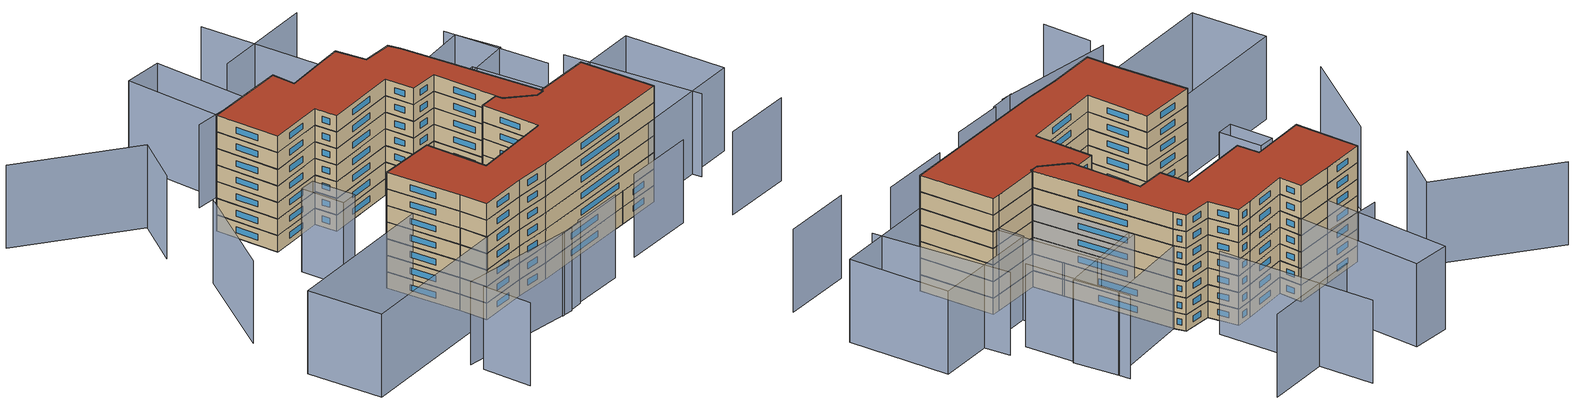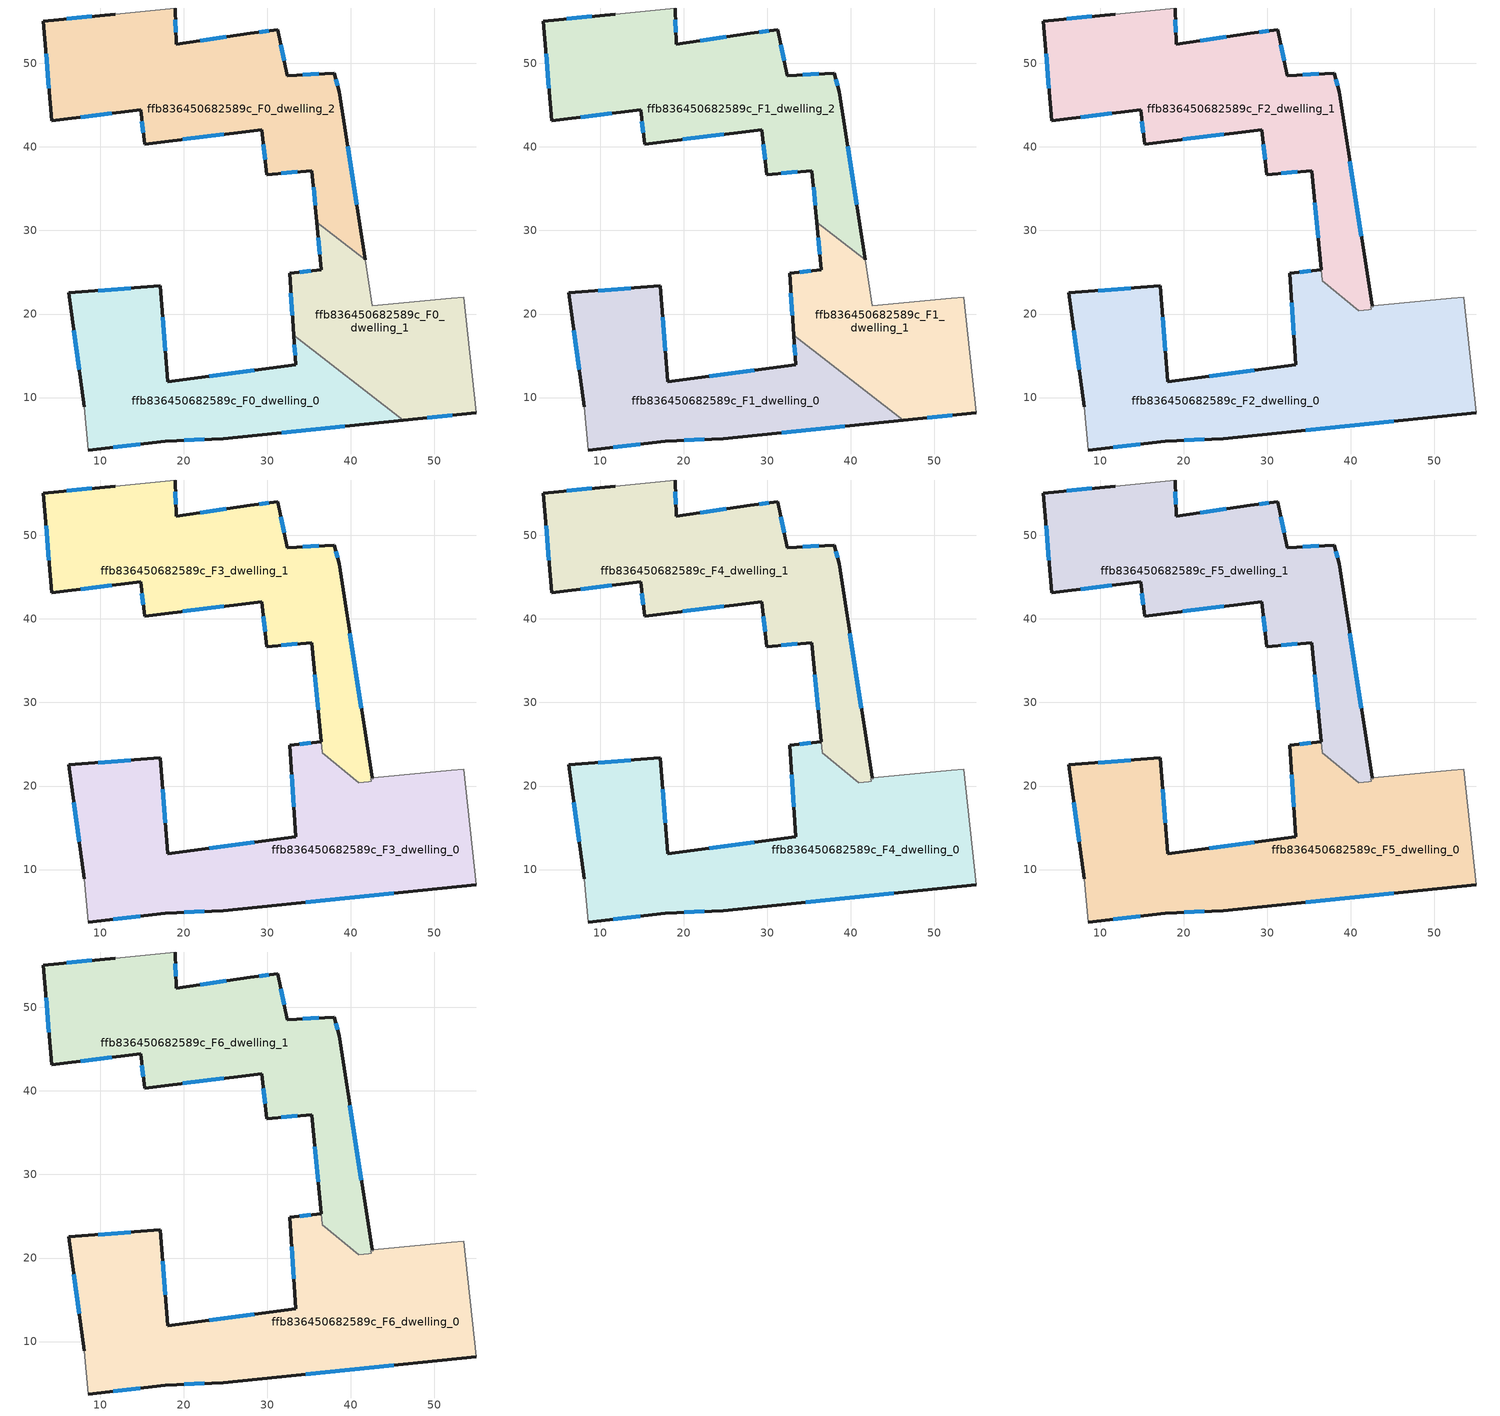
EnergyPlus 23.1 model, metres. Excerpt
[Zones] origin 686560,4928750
ffb836450682589c_F0_dwelling_0
 floor ground (EU_floor_Construction): 46.3,7.28 33.18,17.46 33.41,13.95 18.11,11.87 17.22,23.38 6.24,22.52 8.11,8.87 8.57,3.73 17.78,4.77 24.76,5.09 z0
 wall outside (EU_wall_Construction): 46.3,7.28 24.76,5.09 17.78,4.77 8.57,3.73 / 8.11,8.87 6.24,22.52 17.22,23.38 18.11,11.87 33.41,13.95 33.18,17.46 z0:3
 wall adiabatic (EU_wall_Construction): 8.57,3.73 8.11,8.87 z0:3
 wall to ffb836450682589c_F0_dwelling_1 (EU_wall_Construction): 33.18,17.46 46.3,7.28 z0:3
 window (EU_Window_Construction): 39.3,6.57 31.77,5.8 / 22.49,4.99 20.05,4.88 / 14.79,4.43 11.56,4.07 / 7.5,13.31 6.85,18.08 / 9.81,22.8 13.65,23.1 / 17.51,19.64 17.82,15.62 / 23.09,12.55 28.44,13.28 / 33.34,15.09 33.26,16.32 z0.98:2.02
ffb836450682589c_F0_dwelling_1
 floor ground (EU_floor_Construction): 55,8.16 53.5,22 52.02,21.86 42.55,21 41.71,26.51 35.93,30.99 36.45,25.28 32.69,24.89 33.18,17.46 46.3,7.28 z0
 wall outside (EU_wall_Construction): 55,8.16 46.3,7.28 / 33.18,17.46 32.69,24.89 36.45,25.28 35.93,30.99 z0:3
 wall adiabatic (EU_wall_Construction): 41.71,26.51 42.55,21 52.02,21.86 53.5,22 55,8.16 z0:3
 wall to ffb836450682589c_F0_dwelling_2 (EU_wall_Construction): 35.93,30.99 41.71,26.51 z0:3
 window (EU_Window_Construction): 52.17,7.88 49.13,7.57 / 33.02,19.88 32.85,22.47 / 33.92,25.02 35.23,25.16 / 36.28,27.14 36.1,29.14 z0.98:2.02
ffb836450682589c_F0_dwelling_2
 floor ground (EU_floor_Construction): 41.71,26.51 38.63,46.62 38.01,48.81 32.41,48.54 31.28,54.03 27.96,53.6 19.1,52.28 18.99,56.62 11.81,55.89 3.22,55.04 4.2,43.12 14.84,44.42 15.34,40.34 29.35,42.06 29.94,36.68 35.36,37.16 35.93,30.99 z0
 wall outside (EU_wall_Construction): 18.99,56.62 19.1,52.28 27.96,53.6 31.28,54.03 32.41,48.54 38.01,48.81 38.63,46.62 41.71,26.51 / 35.93,30.99 35.36,37.16 29.94,36.68 29.35,42.06 15.34,40.34 14.84,44.42 4.2,43.12 3.22,55.04 11.81,55.89 z0:3
 wall adiabatic (EU_wall_Construction): 11.81,55.89 18.99,56.62 z0:3
 window (EU_Window_Construction): 6.02,55.32 9.02,55.62 / 19.03,55.21 19.07,53.69 / 21.98,52.71 25.08,53.17 / 29.04,53.74 30.2,53.89 / 31.65,52.25 32.05,50.33 / 34.23,48.63 36.19,48.72 / 38.21,48.1 38.43,47.33 / 39.63,40.08 40.71,33.05 / 35.74,33 35.55,35.16 / 33.6,37.01 31.71,36.84 / 29.75,38.43 29.54,40.31 / 24.8,41.5 19.9,40.9 / 15.18,41.67 15.01,43.1 / 11.38,44 7.66,43.55 / 3.89,47 3.54,51.17 z0.98:2.02
ffb836450682589c_F1_dwelling_0
 floor to ffb836450682589c_F0_dwelling_0 (EU_floor_Construction): 46.3,7.28 33.18,17.46 33.41,13.95 18.11,11.87 17.22,23.38 6.24,22.52 8.11,8.87 8.57,3.73 17.78,4.77 24.76,5.09 z3
 wall outside (EU_wall_Construction): 46.3,7.28 24.76,5.09 17.78,4.77 8.57,3.73 / 8.11,8.87 6.24,22.52 17.22,23.38 18.11,11.87 33.41,13.95 33.18,17.46 z3:6
 wall adiabatic (EU_wall_Construction): 8.57,3.73 8.11,8.87 z3:6
 wall to ffb836450682589c_F1_dwelling_1 (EU_wall_Construction): 33.18,17.46 46.3,7.28 z3:6
 window (EU_Window_Construction): 39.3,6.57 31.77,5.8 / 22.49,4.99 20.05,4.88 / 14.79,4.43 11.56,4.07 / 7.5,13.31 6.85,18.08 / 9.81,22.8 13.65,23.1 / 17.51,19.64 17.82,15.62 / 23.09,12.55 28.44,13.28 / 33.34,15.09 33.26,16.32 z3.98:5.02
ffb836450682589c_F1_dwelling_1
 floor to ffb836450682589c_F0_dwelling_1 (EU_floor_Construction): 55,8.16 53.5,22 52.02,21.86 42.55,21 41.71,26.51 35.93,30.99 36.45,25.28 32.69,24.89 33.18,17.46 46.3,7.28 z3
 wall outside (EU_wall_Construction): 55,8.16 46.3,7.28 / 33.18,17.46 32.69,24.89 36.45,25.28 35.93,30.99 z3:6
 wall adiabatic (EU_wall_Construction): 41.71,26.51 42.55,21 52.02,21.86 53.5,22 55,8.16 z3:6
 wall to ffb836450682589c_F1_dwelling_2 (EU_wall_Construction): 35.93,30.99 41.71,26.51 z3:6
 window (EU_Window_Construction): 52.17,7.88 49.13,7.57 / 33.02,19.88 32.85,22.47 / 33.92,25.02 35.23,25.16 / 36.28,27.14 36.1,29.14 z3.98:5.02
ffb836450682589c_F1_dwelling_2
 floor to ffb836450682589c_F0_dwelling_2 (EU_floor_Construction): 41.71,26.51 38.63,46.62 38.01,48.81 32.41,48.54 31.28,54.03 27.96,53.6 19.1,52.28 18.99,56.62 11.81,55.89 3.22,55.04 4.2,43.12 14.84,44.42 15.34,40.34 29.35,42.06 29.94,36.68 35.36,37.16 35.93,30.99 z3
 wall outside (EU_wall_Construction): 18.99,56.62 19.1,52.28 27.96,53.6 31.28,54.03 32.41,48.54 38.01,48.81 38.63,46.62 41.71,26.51 / 35.93,30.99 35.36,37.16 29.94,36.68 29.35,42.06 15.34,40.34 14.84,44.42 4.2,43.12 3.22,55.04 11.81,55.89 z3:6
 wall adiabatic (EU_wall_Construction): 11.81,55.89 18.99,56.62 z3:6
 window (EU_Window_Construction): 6.02,55.32 9.02,55.62 / 19.03,55.21 19.07,53.69 / 21.98,52.71 25.08,53.17 / 29.04,53.74 30.2,53.89 / 31.65,52.25 32.05,50.33 / 34.23,48.63 36.19,48.72 / 38.21,48.1 38.43,47.33 / 39.63,40.08 40.71,33.05 / 35.74,33 35.55,35.16 / 33.6,37.01 31.71,36.84 / 29.75,38.43 29.54,40.31 / 24.8,41.5 19.9,40.9 / 15.18,41.67 15.01,43.1 / 11.38,44 7.66,43.55 / 3.89,47 3.54,51.17 z3.98:5.02
ffb836450682589c_F2_dwelling_0
 floor to ffb836450682589c_F1_dwelling_0 (EU_floor_Construction): 46.3,7.28 33.18,17.46 33.41,13.95 18.11,11.87 17.22,23.38 6.24,22.52 8.11,8.87 8.57,3.73 17.78,4.77 24.76,5.09 z6
 floor to ffb836450682589c_F1_dwelling_1 (EU_floor_Construction): 55,8.16 53.5,22 52.02,21.86 42.7,21.02 42.72,20.87 42.43,20.84 42.47,20.54 42.17,20.52 40.95,20.41 36.57,24.01 36.45,25.28 32.69,24.89 33.18,17.46 46.3,7.28 z6; 42.17,20.52 40.95,20.42 36.79,23.83 40.95,20.41 z6
 wall outside (EU_wall_Construction): 55,8.16 24.76,5.09 17.78,4.77 8.57,3.73 / 8.11,8.87 6.24,22.52 17.22,23.38 18.11,11.87 33.41,13.95 32.69,24.89 36.45,25.28 z6:9
 wall adiabatic (EU_wall_Construction): 8.57,3.73 8.11,8.87 / 42.72,20.87 42.7,21.02 52.02,21.86 53.5,22 55,8.16 z6:9
 wall to ffb836450682589c_F2_dwelling_1 (EU_wall_Construction): 36.45,25.28 36.57,24.01 40.95,20.42 42.17,20.52 42.47,20.54 42.43,20.84 42.72,20.87 z6:9
 window (EU_Window_Construction): 45.17,7.16 34.6,6.09 / 22.49,4.99 20.05,4.88 / 14.79,4.43 11.56,4.07 / 7.5,13.31 6.85,18.08 / 9.81,22.8 13.65,23.1 / 17.51,19.64 17.82,15.62 / 23.09,12.55 28.44,13.28 / 33.18,17.51 32.93,21.34 / 33.92,25.02 35.23,25.16 z6.98:8.02
ffb836450682589c_F2_dwelling_1
 floor to ffb836450682589c_F1_dwelling_1 (EU_floor_Construction): 42.47,20.54 42.43,20.84 42.72,20.87 42.7,21.02 42.55,21 41.71,26.51 35.93,30.99 36.57,24.01 40.95,20.42 42.17,20.52 z6
 floor to ffb836450682589c_F1_dwelling_2 (EU_floor_Construction): 41.71,26.51 38.63,46.62 38.01,48.81 32.41,48.54 31.28,54.03 27.96,53.6 19.1,52.28 18.99,56.62 11.81,55.89 3.22,55.04 4.2,43.12 14.84,44.42 15.34,40.34 29.35,42.06 29.94,36.68 35.36,37.16 35.93,30.99 z6
 floor adiabatic (EU_floor_Construction): 42.17,20.52 40.95,20.42 36.79,23.83 40.95,20.41 z6
 wall outside (EU_wall_Construction): 18.99,56.62 19.1,52.28 27.96,53.6 31.28,54.03 32.41,48.54 38.01,48.81 38.63,46.62 42.55,21 / 36.45,25.28 35.36,37.16 29.94,36.68 29.35,42.06 15.34,40.34 14.84,44.42 4.2,43.12 3.22,55.04 11.81,55.89 z6:9
 wall adiabatic (EU_wall_Construction): 11.81,55.89 18.99,56.62 / 42.55,21 42.7,21.02 42.72,20.87 z6:9
 window (EU_Window_Construction): 33.6,37.01 31.71,36.84 / 29.75,38.43 29.54,40.31 / 24.8,41.5 19.9,40.9 / 15.18,41.67 15.01,43.1 / 11.38,44 7.66,43.55 / 3.89,47 3.54,51.17 / 6.02,55.32 9.02,55.62 / 19.03,55.21 19.07,53.69 / 21.98,52.71 25.08,53.17 / 29.04,53.74 30.2,53.89 / 31.65,52.25 32.05,50.33 / 34.23,48.63 36.19,48.72 / 38.21,48.1 38.43,47.33 / 39.91,38.29 41.28,29.33 / 36.1,29.15 35.72,33.3 z6.98:8.02
ffb836450682589c_F3_dwelling_0
 floor to ffb836450682589c_F2_dwelling_0 (EU_floor_Construction): 55,8.16 53.5,22 52.02,21.86 42.7,21.02 42.72,20.87 42.43,20.84 42.47,20.54 42.17,20.52 40.95,20.41 36.57,24.01 36.45,25.28 32.69,24.89 33.41,13.95 18.11,11.87 17.22,23.38 6.24,22.52 8.11,8.87 8.57,3.73 17.78,4.77 24.76,5.09 z9
 floor adiabatic (EU_floor_Construction): 42.17,20.52 40.95,20.42 36.79,23.83 40.95,20.41 z9
 wall outside (EU_wall_Construction): 55,8.16 24.76,5.09 17.78,4.77 8.57,3.73 / 8.11,8.87 6.24,22.52 17.22,23.38 18.11,11.87 33.41,13.95 32.69,24.89 36.45,25.28 z9:12
 wall adiabatic (EU_wall_Construction): 8.57,3.73 8.11,8.87 / 42.72,20.87 42.7,21.02 52.02,21.86 53.5,22 55,8.16 z9:12
 wall to ffb836450682589c_F3_dwelling_1 (EU_wall_Construction): 36.45,25.28 36.57,24.01 40.95,20.42 42.17,20.52 42.47,20.54 42.43,20.84 42.72,20.87 z9:12
 window (EU_Window_Construction): 45.17,7.16 34.6,6.09 / 22.49,4.99 20.05,4.88 / 14.79,4.43 11.56,4.07 / 7.5,13.31 6.85,18.08 / 9.81,22.8 13.65,23.1 / 17.51,19.64 17.82,15.62 / 23.09,12.55 28.44,13.28 / 33.18,17.51 32.93,21.34 / 33.92,25.02 35.23,25.16 z9.98:11.02
ffb836450682589c_F3_dwelling_1
 floor to ffb836450682589c_F2_dwelling_1 (EU_floor_Construction): 42.17,20.52 40.95,20.42 36.79,23.83 40.95,20.41 z9; 42.47,20.54 42.43,20.84 42.72,20.87 42.7,21.02 42.55,21 38.63,46.62 38.01,48.81 32.41,48.54 31.28,54.03 27.96,53.6 19.1,52.28 18.99,56.62 11.81,55.89 3.22,55.04 4.2,43.12 14.84,44.42 15.34,40.34 29.35,42.06 29.94,36.68 35.36,37.16 36.57,24.01 40.95,20.42 42.17,20.52 z9
 wall outside (EU_wall_Construction): 18.99,56.62 19.1,52.28 27.96,53.6 31.28,54.03 32.41,48.54 38.01,48.81 38.63,46.62 42.55,21 / 36.45,25.28 35.36,37.16 29.94,36.68 29.35,42.06 15.34,40.34 14.84,44.42 4.2,43.12 3.22,55.04 11.81,55.89 z9:12
 wall adiabatic (EU_wall_Construction): 11.81,55.89 18.99,56.62 / 42.55,21 42.7,21.02 42.72,20.87 z9:12
 window (EU_Window_Construction): 33.6,37.01 31.71,36.84 / 29.75,38.43 29.54,40.31 / 24.8,41.5 19.9,40.9 / 15.18,41.67 15.01,43.1 / 11.38,44 7.66,43.55 / 3.89,47 3.54,51.17 / 6.02,55.32 9.02,55.62 / 19.03,55.21 19.07,53.69 / 21.98,52.71 25.08,53.17 / 29.04,53.74 30.2,53.89 / 31.65,52.25 32.05,50.33 / 34.23,48.63 36.19,48.72 / 38.21,48.1 38.43,47.33 / 39.91,38.29 41.28,29.33 / 36.1,29.15 35.72,33.3 z9.98:11.02
ffb836450682589c_F4_dwelling_0
 floor to ffb836450682589c_F3_dwelling_0 (EU_floor_Construction): 55,8.16 53.5,22 52.02,21.86 42.7,21.02 42.72,20.87 42.43,20.84 42.47,20.54 42.17,20.52 40.95,20.41 36.57,24.01 36.45,25.28 32.69,24.89 33.41,13.95 18.11,11.87 17.22,23.38 6.24,22.52 8.11,8.87 8.57,3.73 17.78,4.77 24.76,5.09 z12
 floor adiabatic (EU_floor_Construction): 42.17,20.52 40.95,20.42 36.79,23.83 40.95,20.41 z12
 wall outside (EU_wall_Construction): 55,8.16 24.76,5.09 17.78,4.77 8.57,3.73 / 8.11,8.87 6.24,22.52 17.22,23.38 18.11,11.87 33.41,13.95 32.69,24.89 36.45,25.28 z12:15
 wall adiabatic (EU_wall_Construction): 8.57,3.73 8.11,8.87 / 42.72,20.87 42.7,21.02 52.02,21.86 53.5,22 55,8.16 z12:15
 wall to ffb836450682589c_F4_dwelling_1 (EU_wall_Construction): 36.45,25.28 36.57,24.01 40.95,20.42 42.17,20.52 42.47,20.54 42.43,20.84 42.72,20.87 z12:15
 window (EU_Window_Construction): 45.17,7.16 34.6,6.09 / 22.49,4.99 20.05,4.88 / 14.79,4.43 11.56,4.07 / 7.5,13.31 6.85,18.08 / 9.81,22.8 13.65,23.1 / 17.51,19.64 17.82,15.62 / 23.09,12.55 28.44,13.28 / 33.18,17.51 32.93,21.34 / 33.92,25.02 35.23,25.16 z12.98:14.02
ffb836450682589c_F4_dwelling_1
 floor to ffb836450682589c_F3_dwelling_1 (EU_floor_Construction): 42.17,20.52 40.95,20.42 36.79,23.83 40.95,20.41 z12; 42.47,20.54 42.43,20.84 42.72,20.87 42.7,21.02 42.55,21 38.63,46.62 38.01,48.81 32.41,48.54 31.28,54.03 27.96,53.6 19.1,52.28 18.99,56.62 11.81,55.89 3.22,55.04 4.2,43.12 14.84,44.42 15.34,40.34 29.35,42.06 29.94,36.68 35.36,37.16 36.57,24.01 40.95,20.42 42.17,20.52 z12
 wall outside (EU_wall_Construction): 18.99,56.62 19.1,52.28 27.96,53.6 31.28,54.03 32.41,48.54 38.01,48.81 38.63,46.62 42.55,21 / 36.45,25.28 35.36,37.16 29.94,36.68 29.35,42.06 15.34,40.34 14.84,44.42 4.2,43.12 3.22,55.04 11.81,55.89 z12:15
 wall adiabatic (EU_wall_Construction): 11.81,55.89 18.99,56.62 / 42.55,21 42.7,21.02 42.72,20.87 z12:15
 window (EU_Window_Construction): 33.6,37.01 31.71,36.84 / 29.75,38.43 29.54,40.31 / 24.8,41.5 19.9,40.9 / 15.18,41.67 15.01,43.1 / 11.38,44 7.66,43.55 / 3.89,47 3.54,51.17 / 6.02,55.32 9.02,55.62 / 19.03,55.21 19.07,53.69 / 21.98,52.71 25.08,53.17 / 29.04,53.74 30.2,53.89 / 31.65,52.25 32.05,50.33 / 34.23,48.63 36.19,48.72 / 38.21,48.1 38.43,47.33 / 39.91,38.29 41.28,29.33 / 36.1,29.15 35.72,33.3 z12.98:14.02
ffb836450682589c_F5_dwelling_0
 floor to ffb836450682589c_F4_dwelling_0 (EU_floor_Construction): 55,8.16 53.5,22 52.02,21.86 42.7,21.02 42.72,20.87 42.43,20.84 42.47,20.54 42.17,20.52 40.95,20.41 36.57,24.01 36.45,25.28 32.69,24.89 33.41,13.95 18.11,11.87 17.22,23.38 6.24,22.52 8.11,8.87 8.57,3.73 17.78,4.77 24.76,5.09 z15
 floor adiabatic (EU_floor_Construction): 42.17,20.52 40.95,20.42 36.79,23.83 40.95,20.41 z15
 wall outside (EU_wall_Construction): 55,8.16 24.76,5.09 17.78,4.77 8.57,3.73 / 8.11,8.87 6.24,22.52 17.22,23.38 18.11,11.87 33.41,13.95 32.69,24.89 36.45,25.28 z15:18
 wall adiabatic (EU_wall_Construction): 8.57,3.73 8.11,8.87 / 42.72,20.87 42.7,21.02 52.02,21.86 53.5,22 55,8.16 z15:18
 wall to ffb836450682589c_F5_dwelling_1 (EU_wall_Construction): 36.45,25.28 36.57,24.01 40.95,20.42 42.17,20.52 42.47,20.54 42.43,20.84 42.72,20.87 z15:18
 window (EU_Window_Construction): 45.17,7.16 34.6,6.09 / 22.49,4.99 20.05,4.88 / 14.79,4.43 11.56,4.07 / 7.5,13.31 6.85,18.08 / 9.81,22.8 13.65,23.1 / 17.51,19.64 17.82,15.62 / 23.09,12.55 28.44,13.28 / 33.18,17.51 32.93,21.34 / 33.92,25.02 35.23,25.16 z15.98:17.02
ffb836450682589c_F5_dwelling_1
 floor to ffb836450682589c_F4_dwelling_1 (EU_floor_Construction): 42.17,20.52 40.95,20.42 36.79,23.83 40.95,20.41 z15; 42.47,20.54 42.43,20.84 42.72,20.87 42.7,21.02 42.55,21 38.63,46.62 38.01,48.81 32.41,48.54 31.28,54.03 27.96,53.6 19.1,52.28 18.99,56.62 11.81,55.89 3.22,55.04 4.2,43.12 14.84,44.42 15.34,40.34 29.35,42.06 29.94,36.68 35.36,37.16 36.57,24.01 40.95,20.42 42.17,20.52 z15
 wall outside (EU_wall_Construction): 18.99,56.62 19.1,52.28 27.96,53.6 31.28,54.03 32.41,48.54 38.01,48.81 38.63,46.62 42.55,21 / 36.45,25.28 35.36,37.16 29.94,36.68 29.35,42.06 15.34,40.34 14.84,44.42 4.2,43.12 3.22,55.04 11.81,55.89 z15:18
 wall adiabatic (EU_wall_Construction): 11.81,55.89 18.99,56.62 / 42.55,21 42.7,21.02 42.72,20.87 z15:18
 window (EU_Window_Construction): 33.6,37.01 31.71,36.84 / 29.75,38.43 29.54,40.31 / 24.8,41.5 19.9,40.9 / 15.18,41.67 15.01,43.1 / 11.38,44 7.66,43.55 / 3.89,47 3.54,51.17 / 6.02,55.32 9.02,55.62 / 19.03,55.21 19.07,53.69 / 21.98,52.71 25.08,53.17 / 29.04,53.74 30.2,53.89 / 31.65,52.25 32.05,50.33 / 34.23,48.63 36.19,48.72 / 38.21,48.1 38.43,47.33 / 39.91,38.29 41.28,29.33 / 36.1,29.15 35.72,33.3 z15.98:17.02
ffb836450682589c_F6_dwelling_0
 floor to ffb836450682589c_F5_dwelling_0 (EU_floor_Construction): 55,8.16 53.5,22 52.02,21.86 42.7,21.02 42.72,20.87 42.43,20.84 42.47,20.54 42.17,20.52 40.95,20.41 36.57,24.01 36.45,25.28 32.69,24.89 33.41,13.95 18.11,11.87 17.22,23.38 6.24,22.52 8.11,8.87 8.57,3.73 17.78,4.77 24.76,5.09 z18
 floor adiabatic (EU_floor_Construction): 42.17,20.52 40.95,20.42 36.79,23.83 40.95,20.41 z18
 wall outside (EU_wall_Construction): 55,8.16 24.76,5.09 17.78,4.77 8.57,3.73 / 8.11,8.87 6.24,22.52 17.22,23.38 18.11,11.87 33.41,13.95 32.69,24.89 36.45,25.28 z18:21
 wall adiabatic (EU_wall_Construction): 8.57,3.73 8.11,8.87 / 42.72,20.87 42.7,21.02 52.02,21.86 53.5,22 55,8.16 z18:21
 wall to ffb836450682589c_F6_dwelling_1 (EU_wall_Construction): 36.45,25.28 36.57,24.01 40.95,20.42 42.17,20.52 42.47,20.54 42.43,20.84 42.72,20.87 z18:21
 window (EU_Window_Construction): 45.17,7.16 34.6,6.09 / 22.49,4.99 20.05,4.88 / 14.79,4.43 11.56,4.07 / 7.5,13.31 6.85,18.08 / 9.81,22.8 13.65,23.1 / 17.51,19.64 17.82,15.62 / 23.09,12.55 28.44,13.28 / 33.18,17.51 32.93,21.34 / 33.92,25.02 35.23,25.16 z18.98:20.02
 roof outside (EU_roof_Construction): 53.5,22 55,8.16 24.76,5.09 17.78,4.77 8.57,3.73 8.11,8.87 6.24,22.52 17.22,23.38 18.11,11.87 33.41,13.95 32.69,24.89 36.45,25.28 36.57,24.01 40.95,20.41 42.17,20.52 42.47,20.54 42.43,20.84 42.72,20.87 42.7,21.02 52.02,21.86 z21; 42.17,20.52 40.95,20.41 36.79,23.83 40.95,20.42 z21
ffb836450682589c_F6_dwelling_1
 floor to ffb836450682589c_F5_dwelling_1 (EU_floor_Construction): 42.17,20.52 40.95,20.42 36.79,23.83 40.95,20.41 z18; 42.47,20.54 42.43,20.84 42.72,20.87 42.7,21.02 42.55,21 38.63,46.62 38.01,48.81 32.41,48.54 31.28,54.03 27.96,53.6 19.1,52.28 18.99,56.62 11.81,55.89 3.22,55.04 4.2,43.12 14.84,44.42 15.34,40.34 29.35,42.06 29.94,36.68 35.36,37.16 36.57,24.01 40.95,20.42 42.17,20.52 z18
 wall outside (EU_wall_Construction): 18.99,56.62 19.1,52.28 27.96,53.6 31.28,54.03 32.41,48.54 38.01,48.81 38.63,46.62 42.55,21 / 36.45,25.28 35.36,37.16 29.94,36.68 29.35,42.06 15.34,40.34 14.84,44.42 4.2,43.12 3.22,55.04 11.81,55.89 z18:21
 wall adiabatic (EU_wall_Construction): 11.81,55.89 18.99,56.62 / 42.55,21 42.7,21.02 42.72,20.87 z18:21
 window (EU_Window_Construction): 33.6,37.01 31.71,36.84 / 29.75,38.43 29.54,40.31 / 24.8,41.5 19.9,40.9 / 15.18,41.67 15.01,43.1 / 11.38,44 7.66,43.55 / 3.89,47 3.54,51.17 / 6.02,55.32 9.02,55.62 / 19.03,55.21 19.07,53.69 / 21.98,52.71 25.08,53.17 / 29.04,53.74 30.2,53.89 / 31.65,52.25 32.05,50.33 / 34.23,48.63 36.19,48.72 / 38.21,48.1 38.43,47.33 / 39.91,38.29 41.28,29.33 / 36.1,29.15 35.72,33.3 z18.98:20.02
 roof outside (EU_roof_Construction): 38.01,48.81 38.63,46.62 42.55,21 42.7,21.02 42.72,20.87 42.43,20.84 42.47,20.54 42.17,20.52 40.95,20.42 36.57,24.01 36.45,25.28 35.36,37.16 29.94,36.68 29.35,42.06 15.34,40.34 14.84,44.42 4.2,43.12 3.22,55.04 11.81,55.89 18.99,56.62 19.1,52.28 27.96,53.6 31.28,54.03 32.41,48.54 z21; 42.17,20.52 40.95,20.41 36.79,23.83 40.95,20.42 z21
shading: 22.1,-3.82 32.09,-3.02 / 59.78,-4.1 73.15,-2.81 / 39.16,-1.04 52.8,0.28 / -4.24,-3.72 19.48,-4.68 / 17.23,-4.66 22.16,-4.12 / -3.97,-6.19 -3.38,-15.27 / -10.05,44.49 -20.97,27.08 / 66.06,7.61 61.79,32.47 / 58.08,32.53 55.42,51.91 / 35.36,53.47 32.02,82.29 / 18.35,62.3 7.38,62.01 / 45.16,73.59 25.38,71.36 / -22.33,76.96 -2.86,64.11 / -2.86,64.11 -8.66,55.32 / 8.7,3.74 -21.33,0.31 / -21.33,0.31 -22.91,14.21 / -22.91,14.21 7.11,17.64 / 7.11,17.64 8.7,3.74 / 74.89,10.35 53.55,8 / 53.55,8 51.5,26.6 / 51.5,26.6 72.84,28.95 / 72.84,28.95 74.89,10.35 / 42.64,20.43 39.72,39.55 / 39.72,39.55 49.58,41.06 / 49.58,41.06 52.5,21.94 / 52.5,21.94 42.64,20.43 / 4.86,36.49 5.64,28.55 / 5.64,28.55 2.6,28.25 / 2.6,28.25 1.81,36.18 / 1.81,36.18 4.86,36.49 / 57.29,41.67 39.9,38.53 / 39.9,38.53 38.42,46.67 / 38.42,46.67 55.81,49.82 / 55.81,49.82 57.29,41.67 / 18.47,79.94 19.01,56.05 / 19.01,56.05 11.69,55.89 / 11.69,55.89 11.15,79.77 / 11.15,79.77 18.47,79.94 z0:15
[Building]
EU S2 Campaign: North Axis=0; Terrain=City; Solar Distribution=FullExterior
[Site:Location]
Bologna: Latitude=44.5; Longitude=11.25; Time Zone=1; Elevation=37
[SizingPeriod:WeatherFileDays]
AnnualSizingPeriod: Begin Month=1; Begin Day of Month=1; End Month=12; End Day of Month=31; Day of Week for Start Day=Monday; Use Weather File Daylight Saving Period=No; Use Weather File Rain and Snow Indicators=No
[MATERIAL]
EU_InternalMass_Material: Roughness=MediumRough; Thickness=0.1; Conductivity=1; Density=1800; Specific Heat=900; Thermal Absorptance=0.9; Solar Absorptance=0.7; Visible Absorptance=0.7
[MATERIAL:NOMASS] Roughness=MediumRough; Thermal Absorptance=0.9; Solar Absorptance=0.7; Visible Absorptance=0.7
Name | Thermal Resistance
EU_wall_NoMass | 0.905828
EU_roof_NoMass | 0.37593
EU_floor_NoMass | 0.67114
[WINDOWMATERIAL:SIMPLEGLAZINGSYSTEM]
EU_Window_SimpleGlazing: UFactor=4.52486; Solar Heat Gain Coefficient=0.85; Visible Transmittance=0.85
[CONSTRUCTION]
EU_wall_Construction: EU_wall_NoMass
EU_roof_Construction: EU_roof_NoMass
EU_floor_Construction: EU_floor_NoMass
EU_InternalMass_Construction: EU_InternalMass_Material
EU_Window_Construction: EU_Window_SimpleGlazing
[ZONE] Type=1; Multiplier=1; Ceiling Height=autocalculate; Floor Area=autocalculate; Part of Total Floor Area=Yes
Name | Volume
ffb836450682589c_F0_dwelling_0; ffb836450682589c_F1_dwelling_0 | 1154.53
ffb836450682589c_F2_dwelling_0 | 1891.3
ffb836450682589c_F3_dwelling_0; ffb836450682589c_F4_dwelling_0; ffb836450682589c_F5_dwelling_0; ffb836450682589c_F6_dwelling_0 | 1891.32
ffb836450682589c_F0_dwelling_1 | 852.139
ffb836450682589c_F1_dwelling_1 | 852.14
ffb836450682589c_F2_dwelling_1 | 1572.26
ffb836450682589c_F3_dwelling_1; ffb836450682589c_F4_dwelling_1; ffb836450682589c_F5_dwelling_1; ffb836450682589c_F6_dwelling_1 | 1572.23
ffb836450682589c_F0_dwelling_2; ffb836450682589c_F1_dwelling_2 | 1456.9
[INTERNALMASS] Construction=EU_InternalMass_Construction
Name | Zone or ZoneList | Surface Area
ffb836450682589c_F0_dwelling_0_EU_InternalMass | ffb836450682589c_F0_dwelling_0 | 384.844
ffb836450682589c_F0_dwelling_1_EU_InternalMass | ffb836450682589c_F0_dwelling_1 | 284.048
ffb836450682589c_F0_dwelling_2_EU_InternalMass | ffb836450682589c_F0_dwelling_2 | 485.632
ffb836450682589c_F1_dwelling_0_EU_InternalMass | ffb836450682589c_F1_dwelling_0 | 384.844
ffb836450682589c_F1_dwelling_1_EU_InternalMass | ffb836450682589c_F1_dwelling_1 | 284.048
ffb836450682589c_F1_dwelling_2_EU_InternalMass | ffb836450682589c_F1_dwelling_2 | 485.632
ffb836450682589c_F2_dwelling_0_EU_InternalMass | ffb836450682589c_F2_dwelling_0 | 630.429
ffb836450682589c_F2_dwelling_1_EU_InternalMass | ffb836450682589c_F2_dwelling_1 | 524.101
ffb836450682589c_F3_dwelling_0_EU_InternalMass | ffb836450682589c_F3_dwelling_0 | 630.429
ffb836450682589c_F3_dwelling_1_EU_InternalMass | ffb836450682589c_F3_dwelling_1 | 524.101
ffb836450682589c_F4_dwelling_0_EU_InternalMass | ffb836450682589c_F4_dwelling_0 | 630.429
ffb836450682589c_F4_dwelling_1_EU_InternalMass | ffb836450682589c_F4_dwelling_1 | 524.101
ffb836450682589c_F5_dwelling_0_EU_InternalMass | ffb836450682589c_F5_dwelling_0 | 630.429
ffb836450682589c_F5_dwelling_1_EU_InternalMass | ffb836450682589c_F5_dwelling_1 | 524.101
ffb836450682589c_F6_dwelling_0_EU_InternalMass | ffb836450682589c_F6_dwelling_0 | 630.429
ffb836450682589c_F6_dwelling_1_EU_InternalMass | ffb836450682589c_F6_dwelling_1 | 524.101
[OTHEREQUIPMENT] Fuel Type=Electricity; Design Level Calculation Method=Watts/Area; Power per Zone Floor Area=1; Fraction Latent=0; Fraction Radiant=0; Fraction Lost=0; Carbon Dioxide Generation Rate=0; EndUse Subcategory=EU_Step8_InternalGains
Name | Zone or ZoneList or Space or SpaceList | Schedule
EU_Step8_InternalGain_ffb836450682589c_F0_dwelling_0_f000 | ffb836450682589c_F0_dwelling_0 | EU_Step8_GainSchedule_ffb836450682589c_F0_dwelling_0_f000
EU_Step8_InternalGain_ffb836450682589c_F0_dwelling_1_f000 | ffb836450682589c_F0_dwelling_1 | EU_Step8_GainSchedule_ffb836450682589c_F0_dwelling_1_f000
EU_Step8_InternalGain_ffb836450682589c_F0_dwelling_2_f000 | ffb836450682589c_F0_dwelling_2 | EU_Step8_GainSchedule_ffb836450682589c_F0_dwelling_2_f000
EU_Step8_InternalGain_ffb836450682589c_F1_dwelling_0_f000 | ffb836450682589c_F1_dwelling_0 | EU_Step8_GainSchedule_ffb836450682589c_F1_dwelling_0_f000
EU_Step8_InternalGain_ffb836450682589c_F1_dwelling_1_f000 | ffb836450682589c_F1_dwelling_1 | EU_Step8_GainSchedule_ffb836450682589c_F1_dwelling_1_f000
EU_Step8_InternalGain_ffb836450682589c_F1_dwelling_2_f000 | ffb836450682589c_F1_dwelling_2 | EU_Step8_GainSchedule_ffb836450682589c_F1_dwelling_2_f000
EU_Step8_InternalGain_ffb836450682589c_F2_dwelling_0_f000 | ffb836450682589c_F2_dwelling_0 | EU_Step8_GainSchedule_ffb836450682589c_F2_dwelling_0_f000
EU_Step8_InternalGain_ffb836450682589c_F2_dwelling_1_f000 | ffb836450682589c_F2_dwelling_1 | EU_Step8_GainSchedule_ffb836450682589c_F2_dwelling_1_f000
EU_Step8_InternalGain_ffb836450682589c_F3_dwelling_0_f000 | ffb836450682589c_F3_dwelling_0 | EU_Step8_GainSchedule_ffb836450682589c_F3_dwelling_0_f000
EU_Step8_InternalGain_ffb836450682589c_F3_dwelling_1_f000 | ffb836450682589c_F3_dwelling_1 | EU_Step8_GainSchedule_ffb836450682589c_F3_dwelling_1_f000
EU_Step8_InternalGain_ffb836450682589c_F4_dwelling_0_f000 | ffb836450682589c_F4_dwelling_0 | EU_Step8_GainSchedule_ffb836450682589c_F4_dwelling_0_f000
EU_Step8_InternalGain_ffb836450682589c_F4_dwelling_1_f000 | ffb836450682589c_F4_dwelling_1 | EU_Step8_GainSchedule_ffb836450682589c_F4_dwelling_1_f000
EU_Step8_InternalGain_ffb836450682589c_F5_dwelling_0_f000 | ffb836450682589c_F5_dwelling_0 | EU_Step8_GainSchedule_ffb836450682589c_F5_dwelling_0_f000
EU_Step8_InternalGain_ffb836450682589c_F5_dwelling_1_f000 | ffb836450682589c_F5_dwelling_1 | EU_Step8_GainSchedule_ffb836450682589c_F5_dwelling_1_f000
EU_Step8_InternalGain_ffb836450682589c_F6_dwelling_0_f000 | ffb836450682589c_F6_dwelling_0 | EU_Step8_GainSchedule_ffb836450682589c_F6_dwelling_0_f000
EU_Step8_InternalGain_ffb836450682589c_F6_dwelling_1_f000 | ffb836450682589c_F6_dwelling_1 | EU_Step8_GainSchedule_ffb836450682589c_F6_dwelling_1_f000
[ZONEVENTILATION:DESIGNFLOWRATE] Schedule=EU_AlwaysOn; Design Flow Rate Calculation Method=AirChanges/Hour; Air Changes per Hour=0.73129; Ventilation Type=Natural; Fan Pressure Rise=0; Fan Total Efficiency=1; Constant Term Coefficient=1; Temperature Term Coefficient=0; Velocity Term Coefficient=0; Velocity Squared Term Coefficient=0; Minimum Indoor Temperature=-100; Maximum Indoor Temperature=100; Delta Temperature=-100; Minimum Outdoor Temperature=-100; Maximum Outdoor Temperature=100; Maximum Wind Speed=40
Name | Zone or ZoneList or Space or SpaceList
EU_ConstantAir_ffb836450682589c_F0_dwelling_0 | ffb836450682589c_F0_dwelling_0
EU_ConstantAir_ffb836450682589c_F0_dwelling_1 | ffb836450682589c_F0_dwelling_1
EU_ConstantAir_ffb836450682589c_F0_dwelling_2 | ffb836450682589c_F0_dwelling_2
EU_ConstantAir_ffb836450682589c_F1_dwelling_0 | ffb836450682589c_F1_dwelling_0
EU_ConstantAir_ffb836450682589c_F1_dwelling_1 | ffb836450682589c_F1_dwelling_1
EU_ConstantAir_ffb836450682589c_F1_dwelling_2 | ffb836450682589c_F1_dwelling_2
EU_ConstantAir_ffb836450682589c_F2_dwelling_0 | ffb836450682589c_F2_dwelling_0
EU_ConstantAir_ffb836450682589c_F2_dwelling_1 | ffb836450682589c_F2_dwelling_1
EU_ConstantAir_ffb836450682589c_F3_dwelling_0 | ffb836450682589c_F3_dwelling_0
EU_ConstantAir_ffb836450682589c_F3_dwelling_1 | ffb836450682589c_F3_dwelling_1
EU_ConstantAir_ffb836450682589c_F4_dwelling_0 | ffb836450682589c_F4_dwelling_0
EU_ConstantAir_ffb836450682589c_F4_dwelling_1 | ffb836450682589c_F4_dwelling_1
EU_ConstantAir_ffb836450682589c_F5_dwelling_0 | ffb836450682589c_F5_dwelling_0
EU_ConstantAir_ffb836450682589c_F5_dwelling_1 | ffb836450682589c_F5_dwelling_1
EU_ConstantAir_ffb836450682589c_F6_dwelling_0 | ffb836450682589c_F6_dwelling_0
EU_ConstantAir_ffb836450682589c_F6_dwelling_1 | ffb836450682589c_F6_dwelling_1
[HVACTEMPLATE:THERMOSTAT] Constant Heating Setpoint=20; Constant Cooling Setpoint=50
EU_HeatOnly_ffb836450682589c_F0_dwelling_0; EU_HeatOnly_ffb836450682589c_F0_dwelling_1; EU_HeatOnly_ffb836450682589c_F0_dwelling_2; EU_HeatOnly_ffb836450682589c_F1_dwelling_0; EU_HeatOnly_ffb836450682589c_F1_dwelling_1; EU_HeatOnly_ffb836450682589c_F1_dwelling_2; EU_HeatOnly_ffb836450682589c_F2_dwelling_0; EU_HeatOnly_ffb836450682589c_F2_dwelling_1; EU_HeatOnly_ffb836450682589c_F3_dwelling_0; EU_HeatOnly_ffb836450682589c_F3_dwelling_1; EU_HeatOnly_ffb836450682589c_F4_dwelling_0; EU_HeatOnly_ffb836450682589c_F4_dwelling_1; EU_HeatOnly_ffb836450682589c_F5_dwelling_0; EU_HeatOnly_ffb836450682589c_F5_dwelling_1; EU_HeatOnly_ffb836450682589c_F6_dwelling_0; EU_HeatOnly_ffb836450682589c_F6_dwelling_1
[HVACTEMPLATE:ZONE:IDEALLOADSAIRSYSTEM] System Availability Schedule=EU_AlwaysOn; Maximum Heating Supply Air Temperature=50; Minimum Cooling Supply Air Temperature=13; Maximum Heating Supply Air Humidity Ratio=0.0156; Minimum Cooling Supply Air Humidity Ratio=0.0077; Heating Limit=NoLimit; Cooling Limit=NoLimit; Heating Availability Schedule=EU_AlwaysOn; Cooling Availability Schedule=EU_CoolingOff; Dehumidification Control Type=ConstantSensibleHeatRatio; Cooling Sensible Heat Ratio=0.7; Dehumidification Setpoint=60; Humidification Control Type=None; Humidification Setpoint=30; Outdoor Air Method=None; Outdoor Air Flow Rate per Person=0.00944; Outdoor Air Flow Rate per Zone Floor Area=0; Outdoor Air Flow Rate per Zone=0; Demand Controlled Ventilation Type=None; Outdoor Air Economizer Type=NoEconomizer; Heat Recovery Type=None; Sensible Heat Recovery Effectiveness=0.7; Latent Heat Recovery Effectiveness=0.65
Name | Template Thermostat
ffb836450682589c_F0_dwelling_0 | EU_HeatOnly_ffb836450682589c_F0_dwelling_0
ffb836450682589c_F0_dwelling_1 | EU_HeatOnly_ffb836450682589c_F0_dwelling_1
ffb836450682589c_F0_dwelling_2 | EU_HeatOnly_ffb836450682589c_F0_dwelling_2
ffb836450682589c_F1_dwelling_0 | EU_HeatOnly_ffb836450682589c_F1_dwelling_0
ffb836450682589c_F1_dwelling_1 | EU_HeatOnly_ffb836450682589c_F1_dwelling_1
ffb836450682589c_F1_dwelling_2 | EU_HeatOnly_ffb836450682589c_F1_dwelling_2
ffb836450682589c_F2_dwelling_0 | EU_HeatOnly_ffb836450682589c_F2_dwelling_0
ffb836450682589c_F2_dwelling_1 | EU_HeatOnly_ffb836450682589c_F2_dwelling_1
ffb836450682589c_F3_dwelling_0 | EU_HeatOnly_ffb836450682589c_F3_dwelling_0
ffb836450682589c_F3_dwelling_1 | EU_HeatOnly_ffb836450682589c_F3_dwelling_1
ffb836450682589c_F4_dwelling_0 | EU_HeatOnly_ffb836450682589c_F4_dwelling_0
ffb836450682589c_F4_dwelling_1 | EU_HeatOnly_ffb836450682589c_F4_dwelling_1
ffb836450682589c_F5_dwelling_0 | EU_HeatOnly_ffb836450682589c_F5_dwelling_0
ffb836450682589c_F5_dwelling_1 | EU_HeatOnly_ffb836450682589c_F5_dwelling_1
ffb836450682589c_F6_dwelling_0 | EU_HeatOnly_ffb836450682589c_F6_dwelling_0
ffb836450682589c_F6_dwelling_1 | EU_HeatOnly_ffb836450682589c_F6_dwelling_1
[SIZING:ZONE] Zone Cooling Design Supply Air Temperature Input Method=SupplyAirTemperature; Zone Cooling Design Supply Air Temperature=13; Zone Heating Design Supply Air Temperature Input Method=SupplyAirTemperature; Zone Heating Design Supply Air Temperature=50; Zone Cooling Design Supply Air Humidity Ratio=0.008; Zone Heating Design Supply Air Humidity Ratio=0.008; Cooling Design Air Flow Method=DesignDay; Cooling Design Air Flow Rate=0; Cooling Minimum Air Flow per Zone Floor Area=0.000762; Cooling Minimum Air Flow=0; Cooling Minimum Air Flow Fraction=0.2; Heating Design Air Flow Method=DesignDay; Heating Design Air Flow Rate=0; Heating Maximum Air Flow per Zone Floor Area=0.002032; Heating Maximum Air Flow=0.141576; Heating Maximum Air Flow Fraction=0.3; Account for Dedicated Outdoor Air System=No; Dedicated Outdoor Air System Control Strategy=NeutralSupplyAir; Dedicated Outdoor Air Low Setpoint Temperature for Design=autosize; Dedicated Outdoor Air High Setpoint Temperature for Design=autosize; Zone Load Sizing Method=Sensible Load Only No Latent Load; Zone Latent Cooling Design Supply Air Humidity Ratio Input Method=HumidityRatioDifference; Zone Cooling Design Supply Air Humidity Ratio Difference=0.005; Zone Latent Heating Design Supply Air Humidity Ratio Input Method=HumidityRatioDifference; Zone Humidification Design Supply Air Humidity Ratio Difference=0.005
ffb836450682589c_F0_dwelling_0; ffb836450682589c_F0_dwelling_1; ffb836450682589c_F0_dwelling_2; ffb836450682589c_F1_dwelling_0; ffb836450682589c_F1_dwelling_1; ffb836450682589c_F1_dwelling_2; ffb836450682589c_F2_dwelling_0; ffb836450682589c_F2_dwelling_1; ffb836450682589c_F3_dwelling_0; ffb836450682589c_F3_dwelling_1; ffb836450682589c_F4_dwelling_0; ffb836450682589c_F4_dwelling_1; ffb836450682589c_F5_dwelling_0; ffb836450682589c_F5_dwelling_1; ffb836450682589c_F6_dwelling_0; ffb836450682589c_F6_dwelling_1
[SCHEDULE:CONSTANT]
Name | Hourly Value
EU_AlwaysOn | 1
EU_CoolingOff | 0
[SCHEDULE:FILE] Column Number=1; Rows to Skip at Top=0; Number of Hours of Data=8760; Column Separator=Comma; Interpolate to Timestep=No; Minutes per Item=60; Adjust Schedule for Daylight Savings=Yes
Name | File
EU_Step8_GainSchedule_ffb836450682589c_F0_dwelling_0_f000 | ../../schedules/ffb836450682589c/ffb836450682589c_F0_dwelling_0_f000_gain.csv
EU_Step8_GainSchedule_ffb836450682589c_F0_dwelling_1_f000 | ../../schedules/ffb836450682589c/ffb836450682589c_F0_dwelling_1_f000_gain.csv
EU_Step8_GainSchedule_ffb836450682589c_F0_dwelling_2_f000 | ../../schedules/ffb836450682589c/ffb836450682589c_F0_dwelling_2_f000_gain.csv
EU_Step8_GainSchedule_ffb836450682589c_F1_dwelling_0_f000 | ../../schedules/ffb836450682589c/ffb836450682589c_F1_dwelling_0_f000_gain.csv
EU_Step8_GainSchedule_ffb836450682589c_F1_dwelling_1_f000 | ../../schedules/ffb836450682589c/ffb836450682589c_F1_dwelling_1_f000_gain.csv
EU_Step8_GainSchedule_ffb836450682589c_F1_dwelling_2_f000 | ../../schedules/ffb836450682589c/ffb836450682589c_F1_dwelling_2_f000_gain.csv
EU_Step8_GainSchedule_ffb836450682589c_F2_dwelling_0_f000 | ../../schedules/ffb836450682589c/ffb836450682589c_F2_dwelling_0_f000_gain.csv
EU_Step8_GainSchedule_ffb836450682589c_F2_dwelling_1_f000 | ../../schedules/ffb836450682589c/ffb836450682589c_F2_dwelling_1_f000_gain.csv
EU_Step8_GainSchedule_ffb836450682589c_F3_dwelling_0_f000 | ../../schedules/ffb836450682589c/ffb836450682589c_F3_dwelling_0_f000_gain.csv
EU_Step8_GainSchedule_ffb836450682589c_F3_dwelling_1_f000 | ../../schedules/ffb836450682589c/ffb836450682589c_F3_dwelling_1_f000_gain.csv
EU_Step8_GainSchedule_ffb836450682589c_F4_dwelling_0_f000 | ../../schedules/ffb836450682589c/ffb836450682589c_F4_dwelling_0_f000_gain.csv
EU_Step8_GainSchedule_ffb836450682589c_F4_dwelling_1_f000 | ../../schedules/ffb836450682589c/ffb836450682589c_F4_dwelling_1_f000_gain.csv
EU_Step8_GainSchedule_ffb836450682589c_F5_dwelling_0_f000 | ../../schedules/ffb836450682589c/ffb836450682589c_F5_dwelling_0_f000_gain.csv
EU_Step8_GainSchedule_ffb836450682589c_F5_dwelling_1_f000 | ../../schedules/ffb836450682589c/ffb836450682589c_F5_dwelling_1_f000_gain.csv
EU_Step8_GainSchedule_ffb836450682589c_F6_dwelling_0_f000 | ../../schedules/ffb836450682589c/ffb836450682589c_F6_dwelling_0_f000_gain.csv
EU_Step8_GainSchedule_ffb836450682589c_F6_dwelling_1_f000 | ../../schedules/ffb836450682589c/ffb836450682589c_F6_dwelling_1_f000_gain.csv
